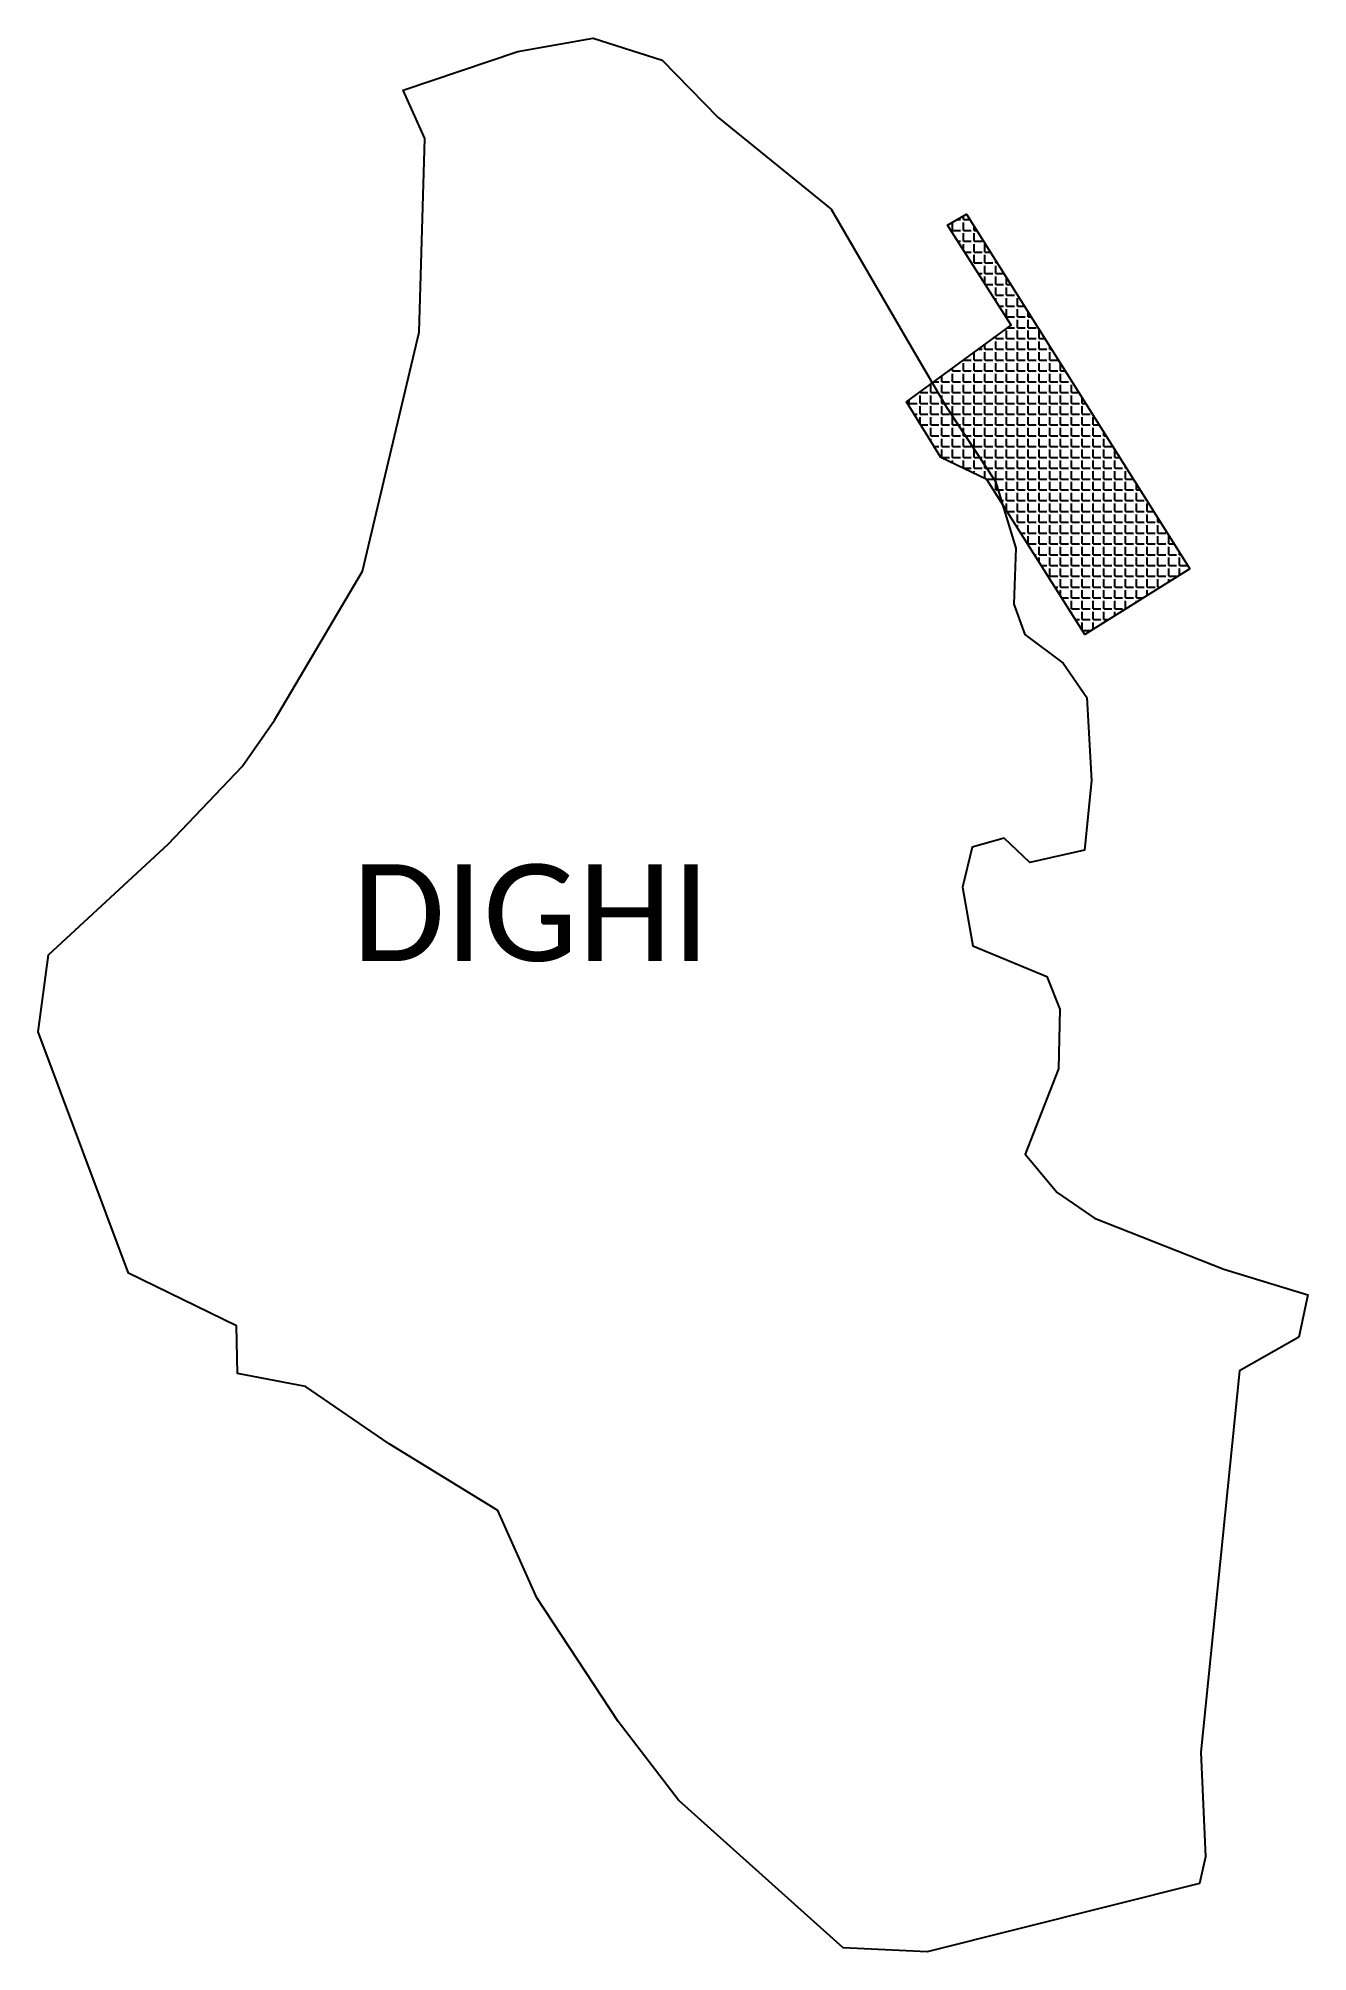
# Model space of a CAD drawing. Header units: metres. Extents: x 283839 to 285807, y 2019455 to 2022422.
import ezdxf

# ---------------------------------------------------------------- set-up
doc = ezdxf.new("R2010")
doc.units = ezdxf.units.M
for name, color, linetype in [('JETTY', 41, 'Continuous'), ('JETTY HATCH', 6, 'Continuous'), ('village', 3, 'Continuous'), ('VILLAGE NAME', 250, 'Continuous')]:
    doc.layers.add(name, color=color, linetype=linetype)
doc.styles.get("Standard").update_dxf_attribs({"font": 'simplex.shx'})

msp = doc.modelspace()

# ---------------------------------------------------------------- hatches: boundary and pattern name
at = {"layer": 'JETTY HATCH'}
h = msp.add_hatch(dxfattribs=at)
h.set_pattern_fill('ANGLE', color=256, scale=2.4)
h.set_pattern_definition([(0, (0, 0), (0, 16.764), [12.192, -4.572]), (90, (0, 0), (-16.764, 1e-15), [12.192, -4.572])])
h.paths.add_polyline_path([(285278, 2022149), (285248.4, 2022131.9), (285347, 2021976.9), (285224.8, 2021887.4), (285246.8, 2021849.8), (285323.1, 2021734.6), (285333.9, 2021699.1), (285461.6, 2021497.3), (285624.1, 2021599.3)])
h.paths.add_polyline_path([(285224.8, 2021887.4), (285185, 2021858.2), (285238.2, 2021771.9), (285309.4, 2021737.7), (285333.9, 2021699.1), (285323.1, 2021734.6), (285246.8, 2021849.8)])

# ---------------------------------------------------------------- linework, layer by layer
at = {"layer": 'JETTY', "flags": 128}
msp.add_lwpolyline([(285624.1, 2021599.3), (285461.6, 2021497.3), (285309.4, 2021737.7), (285238.2, 2021771.9), (285185, 2021858.2), (285347, 2021976.9), (285248.4, 2022131.9), (285278, 2022149)], close=True, dxfattribs=at)
at = {"layer": 'village', "color": 3, "true_color": 0x00ff00}
msp.add_polyline3d([(285418.5, 2020631.8, 0), (285476.1, 2020592.4, 0), (285676.9, 2020513.3, 0), (285806.9, 2020473.5, 0), (285793.1, 2020407.5, 0), (285701, 2020355.3, 0), (285641.4, 2019763.9, 0), (285648.3, 2019601.7, 0), (285639.1, 2019560.6, 0), (285216.7, 2019454.5, 0), (285086.5, 2019460.8, 0), (284831.6, 2019689.4, 0), (284737.9, 2019811.8, 0), (284611.6, 2020003.2, 0), (284551.2, 2020138.6, 0), (284383, 2020242.1, 0), (284253, 2020331.1, 0), (284147.9, 2020351.4, 0), (284145.9, 2020425.1, 0), (283978.6, 2020506.8, 0), (283838.8, 2020880.9, 0), (283854.4, 2021000.4, 0), (284040.3, 2021172, 0), (284154.7, 2021292.5, 0), (284204.8, 2021364.5, 0), (284341.6, 2021595.5, 0), (284429.5, 2021966, 0), (284438, 2022266.7, 0), (284404.4, 2022341.5, 0), (284582.1, 2022401.4, 0), (284699, 2022421.9, 0), (284806, 2022388.2, 0), (284893, 2022298.9, 0), (285068.1, 2022156.7, 0), (285192.2, 2021943.2, 0), (285246.8, 2021849.8, 0), (285323.1, 2021734.6, 0), (285354.6, 2021631.2, 0), (285351.3, 2021544.3, 0), (285368.1, 2021497.4, 0), (285428, 2021452.8, 0), (285464.5, 2021399.6, 0), (285471.9, 2021270.9, 0), (285460.7, 2021162.9, 0), (285375.9, 2021143.8, 0), (285336.2, 2021181.6, 0), (285286.9, 2021167.4, 0), (285271.8, 2021105.6, 0), (285287.9, 2021014.3, 0), (285402.2, 2020967, 0), (285422.7, 2020916.1, 0), (285420.7, 2020823.6, 0), (285368.6, 2020691.4, 0)], close=True, dxfattribs=at)
msp.add_polyline3d([(285418.5, 2020631.8, 0), (285476.1, 2020592.4, 0), (285676.9, 2020513.3, 0), (285806.9, 2020473.5, 0), (285793.1, 2020407.5, 0), (285701, 2020355.3, 0), (285641.4, 2019763.9, 0), (285648.3, 2019601.7, 0), (285639.1, 2019560.6, 0), (285216.7, 2019454.5, 0), (285086.5, 2019460.8, 0), (284831.6, 2019689.4, 0), (284737.9, 2019811.8, 0), (284611.6, 2020003.2, 0), (284551.2, 2020138.6, 0), (284383, 2020242.1, 0), (284253, 2020331.1, 0), (284147.9, 2020351.4, 0), (284145.9, 2020425.1, 0), (283978.6, 2020506.8, 0), (283838.8, 2020880.9, 0), (283854.4, 2021000.4, 0), (284040.3, 2021172, 0), (284154.7, 2021292.5, 0), (284204.8, 2021364.5, 0), (284341.6, 2021595.5, 0), (284429.5, 2021966, 0), (284438, 2022266.7, 0), (284404.4, 2022341.5, 0), (284582.1, 2022401.4, 0), (284699, 2022421.9, 0), (284806, 2022388.2, 0), (284893, 2022298.9, 0), (285068.1, 2022156.7, 0), (285192.2, 2021943.2, 0), (285246.8, 2021849.8, 0), (285323.1, 2021734.6, 0), (285354.6, 2021631.2, 0), (285351.3, 2021544.3, 0), (285368.1, 2021497.4, 0), (285428, 2021452.8, 0), (285464.5, 2021399.6, 0), (285471.9, 2021270.9, 0), (285460.7, 2021162.9, 0), (285375.9, 2021143.8, 0), (285336.2, 2021181.6, 0), (285286.9, 2021167.4, 0), (285271.8, 2021105.6, 0), (285287.9, 2021014.3, 0), (285402.2, 2020967, 0), (285422.7, 2020916.1, 0), (285420.7, 2020823.6, 0), (285368.6, 2020691.4, 0)], close=True, dxfattribs=at)

# ---------------------------------------------------------------- texts
at = {"layer": 'VILLAGE NAME', "insert": (284325.4, 2021140.8), "char_height": 150, "attachment_point": 1}
msp.add_mtext_dynamic_manual_height_columns('{\\fCalibri|b0|i0|c0|p34;DIGHI}', width=1877.914, gutter_width=1, heights=[0], dxfattribs=at)

doc.saveas('drawing.dxf')
